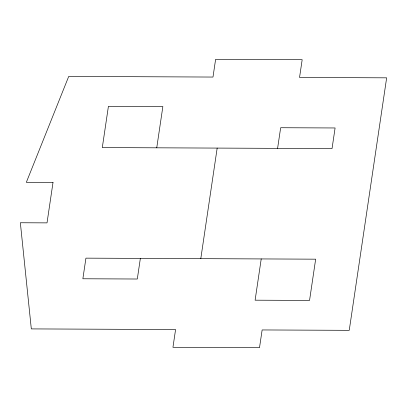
<?xml version="1.0" encoding="UTF-8"?>
<svg xmlns="http://www.w3.org/2000/svg" width="407" height="407" viewBox="0 0 407 407"><rect width="100%" height="100%" fill="white"/><g stroke="black" fill="none" stroke-linecap="round" stroke-linejoin="round"><path stroke-width="0.61" d="M140.364 258.389L137.307 279.014L82.87 278.77L85.928 258.145L315.659 259.173L309.549 300.427L255.108 300.188L261.218 258.928M156.746 147.817L162.861 106.558L108.42 106.313L102.305 147.573L332.041 148.601L335.098 127.971L280.657 127.727L277.599 148.357M200.793 258.659L217.175 148.087M53.017 182.443L47.024 222.878L20.35 222.756L31.319 328.907L175.58 329.553L172.95 347.298L259.508 347.685L262.139 329.945L349.242 330.331L386.65 77.834L299.547 77.447L302.177 59.702L215.618 59.315L212.988 77.055L68.727 76.414L26.338 182.326L53.017 182.443"/></g></svg>
